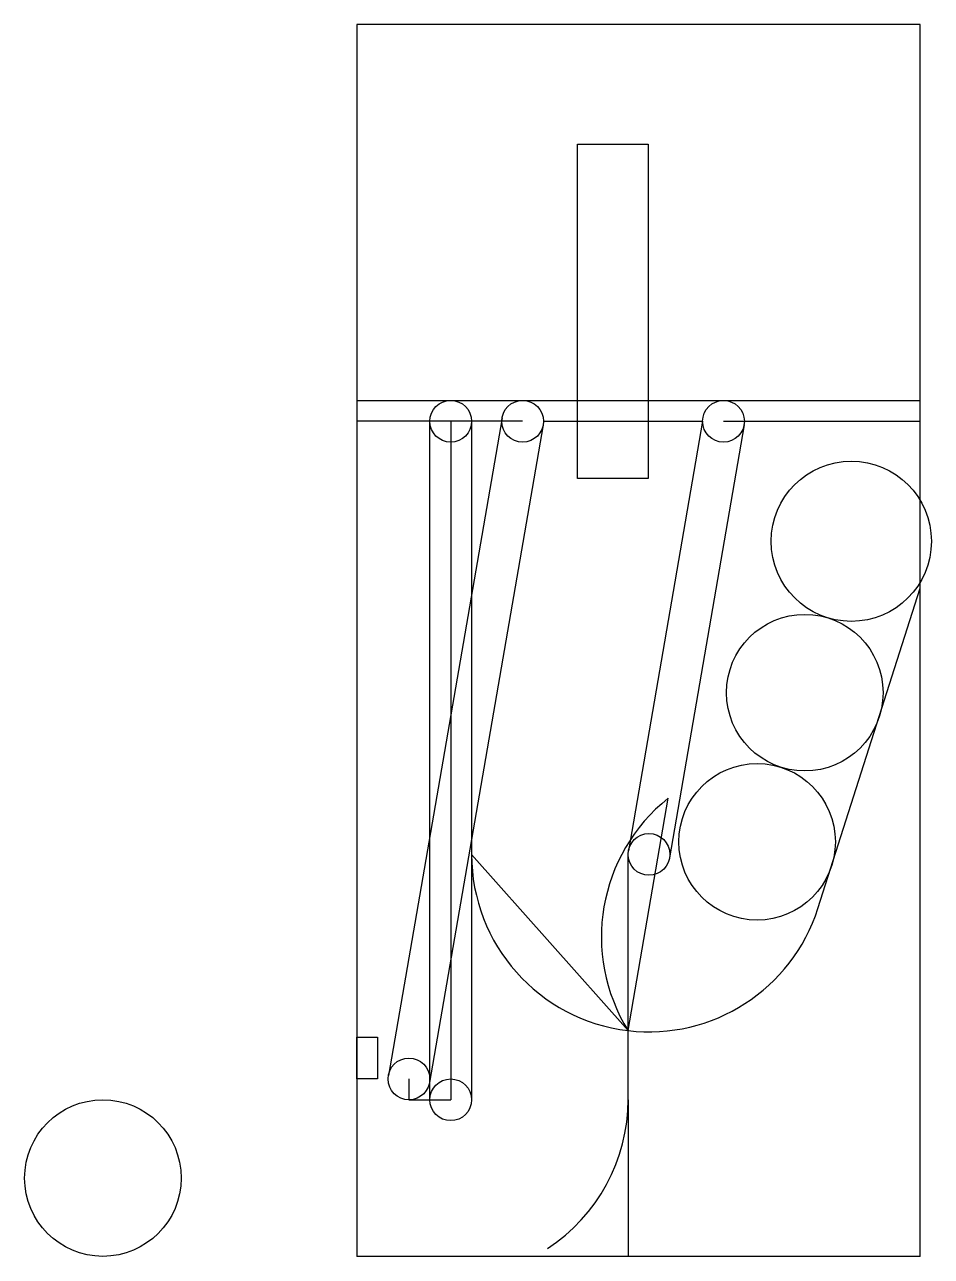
# Model space of a CAD drawing. Extents: x -15.9 to 27.5, y 0 to 59.
import ezdxf

# ---------------------------------------------------------------- set-up
doc = ezdxf.new("R2010")
doc.units = 0
doc.header["$MEASUREMENT"] = 0

msp = doc.modelspace()

# ---------------------------------------------------------------- linework, layer by layer
for p, q in [((0, 59), (0, 0)), ((27, 59), (0, 59)), ((27, 0), (27, 59)), ((10.571, 37.259), (10.571, 53.273)), ((10.571, 53.273), (13.958, 53.273)), ((13.958, 53.273), (13.958, 37.259)), ((0, 41), (27, 41)), ((6.96, 40.17), (1.515, 8.67)), ((7.945, 40), (0, 40)), ((8.931, 39.83), (3.485, 8.33)), ((3.5, 7.5), (3.5, 40)), ((4.5, 40), (4.5, 7.5)), ((5.5, 40), (5.5, 7.5)), ((8.945, 40), (16.571, 40)), ((16.571, 40), (13.015, 19.425)), ((18.557, 39.83), (14.986, 19.085)), ((17.571, 40), (27, 40)), ((13.958, 37.259), (10.571, 37.259)), ((22.096, 16.666), (27, 32)), ((13, 10.814), (14.916, 21.942)), ((13, 10.814), (5.5, 19.255)), ((13, 7.5), (13, 19.255)), ((0, 8.5), (0, 10.5)), ((0, 10.5), (1, 10.5)), ((1, 10.5), (1, 8.5)), ((1, 8.5), (0, 8.5)), ((2.5, 8.5), (2.5, 7.5)), ((2.5, 7.5), (4.5, 7.5)), ((13, 7.5), (13, 0)), ((27, 0), (0, 0))]:
    msp.add_line(p, q)
for centre, radius in [((4.5, 40), 1), ((7.945, 40), 1), ((17.571, 40), 1), ((23.693, 34.253), 3.836), ((21.464, 27.001), 3.75), ((19.18, 19.857), 3.75), ((14, 19.255), 1), ((2.5, 8.5), 1), ((4.5, 7.5), 1), ((-12.164, 3.75), 3.75)]:
    msp.add_circle(centre, radius)
for centre, start, end in [((20.22, 15.3), 128.61056, 211.85423), ((14, 19.255), 180, 263.24367), ((14, 19.255), 263.24367, 342.26567), ((4.5, 7.5), 303.04576, 0)]:
    msp.add_arc(centre, 8.5, start, end)

doc.saveas('drawing.dxf')
